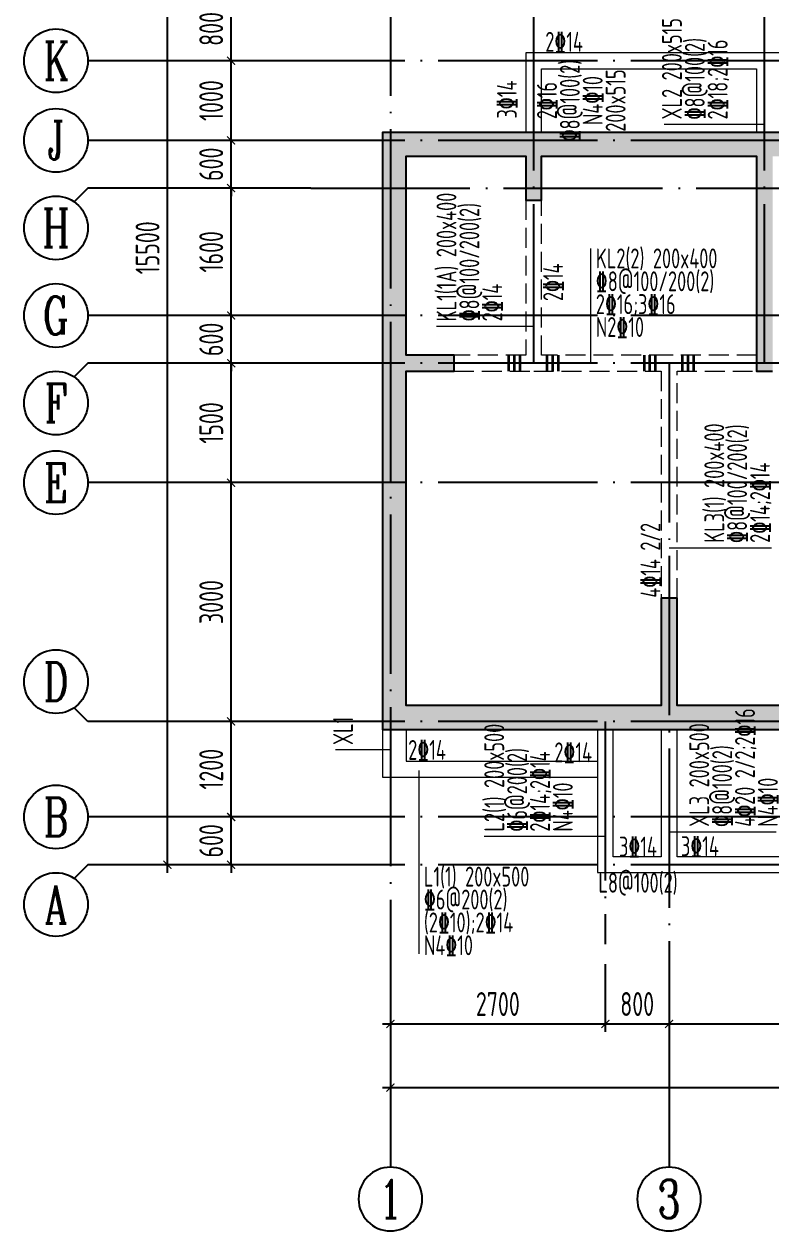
# Model space of a CAD drawing. Extents: x -668857 to 154266, y -275694 to 291306.
# Drawn here: x -114199 to -104808, y 189096 to 204256 of the extents above; entities that cross this region are included whole.
import ezdxf
from ezdxf.enums import TextEntityAlignment as Align

# ---------------------------------------------------------------- set-up
doc = ezdxf.new("R2010")
doc.units = 0
doc.header["$LTSCALE"] = 1000
doc.linetypes.add('DASH', pattern=[0.35, 0.25, -0.1])
doc.linetypes.add('DOTE', pattern=[2.42, 2, -0.2, 0.02, -0.2])
doc.layers.get('0').update_dxf_attribs({"linetype": 'CONTINUOUS'})
doc.layers.get('DEFPOINTS').update_dxf_attribs({"linetype": 'CONTINUOUS'})
for name, color, linetype in [('A-AXIS', 1, 'CONTINUOUS'), ('A-DOTE', 10, 'DOTE'), ('AXIS_NUM', 7, 'CONTINUOUS'), ('S-L主梁线', 4, 'DASH'), ('S-L梁编号', 6, 'CONTINUOUS'), ('S-L梁配筋', 7, 'CONTINUOUS'), ('S-Q墙填充', 252, 'CONTINUOUS'), ('S-Q墙实线', 6, 'CONTINUOUS'), ('S-Y一般标注', 3, 'CONTINUOUS')]:
    doc.layers.add(name, color=color, linetype=linetype)
doc.layers.add('梁附加箍筋', color=1, linetype='CONTINUOUS', lineweight=35)
doc.styles.add('TSSD_Axis', font='complex.shx', dxfattribs={"width": 0.7, "bigfont": 'hztxt.shx'})
doc.styles.add('TSSD_DIMENSION', font='Tssdeng.shx', dxfattribs={"width": 0.7, "bigfont": 'tssdchn.shx'})
doc.styles.add('TSSD_REIN', font='tssdeng.shx', dxfattribs={"width": 0.7, "height": 300, "bigfont": 'tssdchn.shx'})
doc.dimstyles.new('TSSD_100_100', dxfattribs={"dimtxt": 300, "dimasz": 100, "dimexe": 100, "dimexo": 250, "dimgap": 100, "dimtad": 1, "dimdec": 0, "dimzin": 0, "dimdsep": 46, "dimtxsty": 'TSSD_DIMENSION', "dimblk": 'ARCHTICK', "dimcen": 0, "dimdle": 100, "dimclrt": 7, "dimadec": 0, "dimazin": 0, "dimtfac": 1, "dimtdec": 0, "dimtix": 1, "dimtmove": 2, "dimatfit": 3, "dimldrblk": 'ARCHTICK', "dimfxl": 0, "dimtolj": 1, "dimtzin": 0, "dimarcsym": 0})

# ---------------------------------------------------------------- blocks, each defined once
blk = doc.blocks.new('ts_axno')
at = {"color": 0, "linetype": 'ByBlock', "lineweight": -2}
blk.add_circle((0, 0), 0.5, dxfattribs=at)
at = {"color": 0, "linetype": 'ByBlock', "lineweight": -2, "style": 'TSSD_Axis', "width": 0.7}
blk.add_attdef('A', text='', height=0.6, dxfattribs=at).set_placement((0, 0), align=Align.MIDDLE_CENTER)
blk = doc.blocks.new('_ArchTick')
at = {"color": 0, "linetype": 'ByBlock', "const_width": 0.15}
blk.add_lwpolyline([(-0.5, -0.5), (0.5, 0.5)], dxfattribs=at)
blk = doc.blocks.new('*D100')
at = {"layer": 'DEFPOINTS', "color": 0}
for p in [(2600, 5200), (3600, 5200), (3600, 4600)]:
    blk.add_point(p, dxfattribs=at)
at = {"layer": 'S-Y一般标注', "color": 0, "lineweight": -2}
for p, q in [((3350, 5200), (2500, 5200)), ((2600, 5200), (2600, 5300)), ((2600, 4600), (2600, 5200)), ((3350, 4600), (2500, 4600)), ((2600, 4600), (2600, 4500))]:
    blk.add_line(p, q, dxfattribs=at)
at = {"layer": 'S-Y一般标注', "color": 0, "lineweight": -2, "xscale": 100, "yscale": 100, "zscale": 100}
for p, rotation in [((2600, 5200), 270), ((2600, 4600), 90)]:
    blk.add_blockref('_ArchTick', p, dxfattribs=dict(at, rotation=rotation))
at = {"layer": 'S-Y一般标注', "color": 7, "insert": (2350, 4900), "char_height": 300, "attachment_point": 5, "rotation": 90, "style": 'TSSD_DIMENSION'}
blk.add_mtext('\\A1;600', dxfattribs=at)
blk = doc.blocks.new('*D101')
at = {"layer": 'DEFPOINTS', "color": 0}
for p in [(2600, 10900), (3600, 10900), (3600, 9400)]:
    blk.add_point(p, dxfattribs=at)
at = {"layer": 'S-Y一般标注', "color": 0, "lineweight": -2}
for p, q in [((2600, 9300), (2600, 11000)), ((3350, 10900), (2500, 10900)), ((3350, 9400), (2500, 9400))]:
    blk.add_line(p, q, dxfattribs=at)
at = {"layer": 'S-Y一般标注', "color": 0, "lineweight": -2, "xscale": 100, "yscale": 100, "zscale": 100}
for p, rotation in [((2600, 10900), 90), ((2600, 9400), 270)]:
    blk.add_blockref('_ArchTick', p, dxfattribs=dict(at, rotation=rotation))
at = {"layer": 'S-Y一般标注', "color": 7, "insert": (2350, 10150), "char_height": 300, "attachment_point": 5, "rotation": 90, "style": 'TSSD_DIMENSION'}
blk.add_mtext('\\A1;1500', dxfattribs=at)
blk = doc.blocks.new('*D102')
at = {"layer": 'DEFPOINTS', "color": 0}
for p in [(2600, 11500), (3600, 11500), (3600, 10900)]:
    blk.add_point(p, dxfattribs=at)
at = {"layer": 'S-Y一般标注', "color": 0, "lineweight": -2}
for p, q in [((2600, 11500), (2600, 11600)), ((3350, 11500), (2500, 11500)), ((2600, 10900), (2600, 11500)), ((3350, 10900), (2500, 10900)), ((2600, 10900), (2600, 10800))]:
    blk.add_line(p, q, dxfattribs=at)
at = {"layer": 'S-Y一般标注', "color": 0, "lineweight": -2, "xscale": 100, "yscale": 100, "zscale": 100}
for p, rotation in [((2600, 11500), 270), ((2600, 10900), 90)]:
    blk.add_blockref('_ArchTick', p, dxfattribs=dict(at, rotation=rotation))
at = {"layer": 'S-Y一般标注', "color": 7, "insert": (2350, 11200), "char_height": 300, "attachment_point": 5, "rotation": 90, "style": 'TSSD_DIMENSION'}
blk.add_mtext('\\A1;600', dxfattribs=at)
blk = doc.blocks.new('*D103')
at = {"layer": 'DEFPOINTS', "color": 0}
for p in [(2600, 13100), (3600, 13100), (3600, 11500)]:
    blk.add_point(p, dxfattribs=at)
at = {"layer": 'S-Y一般标注', "color": 0, "lineweight": -2}
for p, q in [((2600, 11400), (2600, 13200)), ((3350, 13100), (2500, 13100)), ((3350, 11500), (2500, 11500))]:
    blk.add_line(p, q, dxfattribs=at)
at = {"layer": 'S-Y一般标注', "color": 0, "lineweight": -2, "xscale": 100, "yscale": 100, "zscale": 100}
for p, rotation in [((2600, 13100), 90), ((2600, 11500), 270)]:
    blk.add_blockref('_ArchTick', p, dxfattribs=dict(at, rotation=rotation))
at = {"layer": 'S-Y一般标注', "color": 7, "insert": (2350, 12300), "char_height": 300, "attachment_point": 5, "rotation": 90, "style": 'TSSD_DIMENSION'}
blk.add_mtext('\\A1;1600', dxfattribs=at)
blk = doc.blocks.new('*D104')
at = {"layer": 'DEFPOINTS', "color": 0}
for p in [(2600, 13700), (3600, 13700), (3600, 13100)]:
    blk.add_point(p, dxfattribs=at)
at = {"layer": 'S-Y一般标注', "color": 0, "lineweight": -2}
for p, q in [((2600, 13700), (2600, 13800)), ((3350, 13700), (2500, 13700)), ((2600, 13100), (2600, 13700)), ((3350, 13100), (2500, 13100)), ((2600, 13100), (2600, 13000))]:
    blk.add_line(p, q, dxfattribs=at)
at = {"layer": 'S-Y一般标注', "color": 0, "lineweight": -2, "xscale": 100, "yscale": 100, "zscale": 100}
for p, rotation in [((2600, 13700), 270), ((2600, 13100), 90)]:
    blk.add_blockref('_ArchTick', p, dxfattribs=dict(at, rotation=rotation))
at = {"layer": 'S-Y一般标注', "color": 7, "insert": (2350, 13400), "char_height": 300, "attachment_point": 5, "rotation": 90, "style": 'TSSD_DIMENSION'}
blk.add_mtext('\\A1;600', dxfattribs=at)
blk = doc.blocks.new('*D105')
at = {"layer": 'DEFPOINTS', "color": 0}
for p in [(2600, 14700), (3600, 14700), (3600, 13700)]:
    blk.add_point(p, dxfattribs=at)
at = {"layer": 'S-Y一般标注', "color": 0, "lineweight": -2}
for p, q in [((2600, 13600), (2600, 14800)), ((3350, 14700), (2500, 14700)), ((3350, 13700), (2500, 13700))]:
    blk.add_line(p, q, dxfattribs=at)
at = {"layer": 'S-Y一般标注', "color": 0, "lineweight": -2, "xscale": 100, "yscale": 100, "zscale": 100}
for p, rotation in [((2600, 14700), 90), ((2600, 13700), 270)]:
    blk.add_blockref('_ArchTick', p, dxfattribs=dict(at, rotation=rotation))
at = {"layer": 'S-Y一般标注', "color": 7, "insert": (2350, 14200), "char_height": 300, "attachment_point": 5, "rotation": 90, "style": 'TSSD_DIMENSION'}
blk.add_mtext('\\A1;1000', dxfattribs=at)
blk = doc.blocks.new('*D106')
at = {"layer": 'DEFPOINTS', "color": 0}
for p in [(1800, 20100), (3600, 20100), (3600, 4600)]:
    blk.add_point(p, dxfattribs=at)
at = {"layer": 'S-Y一般标注', "color": 0, "lineweight": -2}
for p, q in [((1800, 4500), (1800, 20200)), ((3350, 20100), (1700, 20100)), ((3350, 4600), (1700, 4600))]:
    blk.add_line(p, q, dxfattribs=at)
at = {"layer": 'S-Y一般标注', "color": 0, "lineweight": -2, "xscale": 100, "yscale": 100, "zscale": 100}
for p, rotation in [((1800, 20100), 90), ((1800, 4600), 270)]:
    blk.add_blockref('_ArchTick', p, dxfattribs=dict(at, rotation=rotation))
at = {"layer": 'S-Y一般标注', "color": 7, "insert": (1550, 12350), "char_height": 300, "attachment_point": 5, "rotation": 90, "style": 'TSSD_DIMENSION'}
blk.add_mtext('\\A1;15500', dxfattribs=at)
blk = doc.blocks.new('*D107')
at = {"layer": 'DEFPOINTS', "color": 0}
for p in [(2600, 15500), (3600, 15500), (3600, 14700)]:
    blk.add_point(p, dxfattribs=at)
at = {"layer": 'S-Y一般标注', "color": 0, "lineweight": -2}
for p, q in [((3350, 15500), (2500, 15500)), ((2600, 14600), (2600, 15600)), ((3350, 14700), (2500, 14700))]:
    blk.add_line(p, q, dxfattribs=at)
at = {"layer": 'S-Y一般标注', "color": 0, "lineweight": -2, "xscale": 100, "yscale": 100, "zscale": 100}
for p, rotation in [((2600, 15500), 90), ((2600, 14700), 270)]:
    blk.add_blockref('_ArchTick', p, dxfattribs=dict(at, rotation=rotation))
at = {"layer": 'S-Y一般标注', "color": 7, "insert": (2350, 15100), "char_height": 300, "attachment_point": 5, "rotation": 90, "style": 'TSSD_DIMENSION'}
blk.add_mtext('\\A1;800', dxfattribs=at)
blk = doc.blocks.new('*D110')
at = {"layer": 'DEFPOINTS', "color": 0}
for p in [(2600, 6400), (3600, 6400), (3600, 5200)]:
    blk.add_point(p, dxfattribs=at)
at = {"layer": 'S-Y一般标注', "color": 0, "lineweight": -2}
for p, q in [((3350, 6400), (2500, 6400)), ((2600, 5100), (2600, 6500)), ((3350, 5200), (2500, 5200))]:
    blk.add_line(p, q, dxfattribs=at)
at = {"layer": 'S-Y一般标注', "color": 0, "lineweight": -2, "xscale": 100, "yscale": 100, "zscale": 100}
for p, rotation in [((2600, 6400), 90), ((2600, 5200), 270)]:
    blk.add_blockref('_ArchTick', p, dxfattribs=dict(at, rotation=rotation))
at = {"layer": 'S-Y一般标注', "color": 7, "insert": (2350, 5800), "char_height": 300, "attachment_point": 5, "rotation": 90, "style": 'TSSD_DIMENSION'}
blk.add_mtext('\\A1;1200', dxfattribs=at)
blk = doc.blocks.new('*D111')
at = {"layer": 'DEFPOINTS', "color": 0}
for p in [(2600, 9400), (3600, 9400), (3600, 6400)]:
    blk.add_point(p, dxfattribs=at)
at = {"layer": 'S-Y一般标注', "color": 0, "lineweight": -2}
for p, q in [((3350, 9400), (2500, 9400)), ((2600, 6300), (2600, 9500)), ((3350, 6400), (2500, 6400))]:
    blk.add_line(p, q, dxfattribs=at)
at = {"layer": 'S-Y一般标注', "color": 0, "lineweight": -2, "xscale": 100, "yscale": 100, "zscale": 100}
for p, rotation in [((2600, 9400), 90), ((2600, 6400), 270)]:
    blk.add_blockref('_ArchTick', p, dxfattribs=dict(at, rotation=rotation))
at = {"layer": 'S-Y一般标注', "color": 7, "insert": (2350, 7900), "char_height": 300, "attachment_point": 5, "rotation": 90, "style": 'TSSD_DIMENSION'}
blk.add_mtext('\\A1;3000', dxfattribs=at)
blk = doc.blocks.new('*D116')
at = {"layer": 'DEFPOINTS', "color": 0}
for p in [(7300, 3600), (8100, 3600), (8100, 2600)]:
    blk.add_point(p, dxfattribs=at)
at = {"layer": 'S-Y一般标注', "color": 0, "lineweight": -2}
for p, q in [((7300, 3350), (7300, 2500)), ((8100, 3350), (8100, 2500)), ((7200, 2600), (8200, 2600))]:
    blk.add_line(p, q, dxfattribs=at)
at = {"layer": 'S-Y一般标注', "color": 0, "lineweight": -2, "xscale": 100, "yscale": 100, "zscale": 100, "rotation": 180}
blk.add_blockref('_ArchTick', (7300, 2600), dxfattribs=at)
at = {"layer": 'S-Y一般标注', "color": 0, "lineweight": -2, "xscale": 100, "yscale": 100, "zscale": 100}
blk.add_blockref('_ArchTick', (8100, 2600), dxfattribs=at)
at = {"layer": 'S-Y一般标注', "color": 7, "insert": (7700, 2850), "char_height": 300, "attachment_point": 5, "style": 'TSSD_DIMENSION'}
blk.add_mtext('\\A1;800', dxfattribs=at)
blk = doc.blocks.new('*D117')
at = {"layer": 'DEFPOINTS', "color": 0}
for p in [(8100, 3600), (13900, 3600), (13900, 2600)]:
    blk.add_point(p, dxfattribs=at)
at = {"layer": 'S-Y一般标注', "color": 0, "lineweight": -2}
for p, q in [((8100, 3350), (8100, 2500)), ((13900, 3350), (13900, 2500)), ((8000, 2600), (14000, 2600))]:
    blk.add_line(p, q, dxfattribs=at)
at = {"layer": 'S-Y一般标注', "color": 0, "lineweight": -2, "xscale": 100, "yscale": 100, "zscale": 100, "rotation": 180}
blk.add_blockref('_ArchTick', (8100, 2600), dxfattribs=at)
at = {"layer": 'S-Y一般标注', "color": 0, "lineweight": -2, "xscale": 100, "yscale": 100, "zscale": 100}
blk.add_blockref('_ArchTick', (13900, 2600), dxfattribs=at)
at = {"layer": 'S-Y一般标注', "color": 7, "insert": (11000, 2850), "char_height": 300, "attachment_point": 5, "style": 'TSSD_DIMENSION'}
blk.add_mtext('\\A1;5800', dxfattribs=at)
blk = doc.blocks.new('*D128')
at = {"layer": 'DEFPOINTS', "color": 0}
for p in [(4600, 3600), (54600, 3600), (54600, 1800)]:
    blk.add_point(p, dxfattribs=at)
at = {"layer": 'S-Y一般标注', "color": 0, "lineweight": -2}
for p, q in [((4600, 3350), (4600, 1700)), ((54600, 3350), (54600, 1700)), ((4500, 1800), (54700, 1800))]:
    blk.add_line(p, q, dxfattribs=at)
at = {"layer": 'S-Y一般标注', "color": 0, "lineweight": -2, "xscale": 100, "yscale": 100, "zscale": 100, "rotation": 180}
blk.add_blockref('_ArchTick', (4600, 1800), dxfattribs=at)
at = {"layer": 'S-Y一般标注', "color": 0, "lineweight": -2, "xscale": 100, "yscale": 100, "zscale": 100}
blk.add_blockref('_ArchTick', (54600, 1800), dxfattribs=at)
at = {"layer": 'S-Y一般标注', "color": 7, "insert": (29600, 2050), "char_height": 300, "attachment_point": 5, "style": 'TSSD_DIMENSION'}
blk.add_mtext('\\A1;50000', dxfattribs=at)
blk = doc.blocks.new('*D130')
at = {"layer": 'DEFPOINTS', "color": 0}
for p in [(4600, 3600), (7300, 3600), (7300, 2600)]:
    blk.add_point(p, dxfattribs=at)
at = {"layer": 'S-Y一般标注', "color": 0, "lineweight": -2}
for p, q in [((4600, 3350), (4600, 2500)), ((7300, 3350), (7300, 2500)), ((4500, 2600), (7400, 2600))]:
    blk.add_line(p, q, dxfattribs=at)
at = {"layer": 'S-Y一般标注', "color": 0, "lineweight": -2, "xscale": 100, "yscale": 100, "zscale": 100, "rotation": 180}
blk.add_blockref('_ArchTick', (4600, 2600), dxfattribs=at)
at = {"layer": 'S-Y一般标注', "color": 0, "lineweight": -2, "xscale": 100, "yscale": 100, "zscale": 100}
blk.add_blockref('_ArchTick', (7300, 2600), dxfattribs=at)
at = {"layer": 'S-Y一般标注', "color": 7, "insert": (5950, 2850), "char_height": 300, "attachment_point": 5, "style": 'TSSD_DIMENSION'}
blk.add_mtext('\\A1;2700', dxfattribs=at)
blk = doc.blocks.new('20210807.15313460')
at = {"layer": 'S-Q墙填充', "ltscale": 0.5}
h = blk.add_hatch(dxfattribs=at)
h.set_pattern_fill('ARMORED', color=252, scale=30, style=0)
h.set_pattern_definition([(50, (11951.9, 28771.39), (215.17805, -18.82564), [22.5, -247.5]), (355, (11951.9, 28771.4), (-41.6254, 225.65764), [18, -198]), (100.4514, (11969.82, 28769.82), (173.5528, 206.83186), [19.12206, -210.34263]), (46.1842, (11951.9, 28831.4), (320.1723, -49.6557), [33.75, -371.25]), (96.6356, (11978.57, 28827.25), (280.3988, 292.2354), [28.6831, -315.5139]), (351.1842, (11951.9, 28831.4), (280.3986, 292.2356), [27, -297]), (21, (11981.9, 28816.39), (179.07212, -120.78567), [22.5, -247.5]), (326, (11981.9, 28816.4), (72.9946, 217.545), [18, -198]), (71.4514, (11996.82, 28806.32), (252.0668, 96.75915), [19.12206, -210.34263]), (37.5, (11951.89, 28771.39), (3.647957, 99.868156), [0, -195.6, 0, -201, 0, -198.75]), (7.5, (11951.89, 28771.39), (78.92086, 118.32351), [0, -114.6, 0, -191.1, 0, -75.75]), (327.5, (11884.99, 28771.39), (160.14673, -6.76646), [0, -75, 0, -234, 0, -310.5]), (317.5, (11855, 28771.39), (174.95585, 30.0315), [0, -97.5, 0, -155.4, 0, -220.5]), (45, (11951.9, 28771.39), (-106.06602, 106.06602), [])])
h.paths.add_polyline_path([(111116, 66140), (109616, 66140), (109216, 66140), (106316, 66140), (105866, 66140), (104966, 66140), (104516, 66140), (102916, 66140), (102916, 67040), (102916, 67940), (102366, 67940), (100716, 67940), (100116, 67942), (100115, 68190), (96916, 68190), (96916, 67940), (96316, 67940), (94716, 67940), (94116, 67940), (94116, 67040), (94116, 66140), (81316, 66140), (80866, 66140), (79966, 66140), (79516, 66140), (77916, 66140), (77916, 67040), (77916, 67940), (77366, 67940), (75715, 67940), (75116, 67940), (75116, 68190), (71916, 68190), (71916, 67940), (71316, 67940), (69716, 67940), (69116, 67940), (69116, 67040), (69116, 66140), (60916, 66140), (60916, 63240), (60916, 60640), (60916, 58640), (63616, 58640), (70116, 58639), (70116, 57440), (71166, 57440), (73516, 57440), (75866, 57440), (76916, 57440), (76916, 58640), (82516, 58640), (83416, 58640), (86016, 58640), (88616, 58640), (89516, 58640), (95216, 58640), (95216, 57440), (96166, 57440), (98516, 57440), (100866, 57440), (101816, 57440), (101816, 58640), (107516, 58640), (108416, 58640), (111116, 58640)])
h.paths.add_polyline_path([(64616, 58940), (64616, 60290), (64416, 60290), (64416, 58940), (63616, 58940), (61216, 58940), (61216, 60640), (61216, 63140), (61816, 63140), (61816, 63340), (61216, 63340), (61216, 65840), (61516, 65840), (62416, 65840), (62716, 65840), (62716, 65290), (62916, 65290), (62916, 65840), (65616, 65840), (65616, 63140), (65816, 63140), (65816, 65840), (66166, 65840), (67066, 65840), (67416, 65840), (67416, 65140), (67616, 65140), (67616, 65840), (69416, 65840), (69416, 67040), (69416, 67640), (69716, 67640), (71316, 67640), (72016, 67640), (72016, 66540), (72216, 66540), (72216, 67840), (72216, 67890), (74816, 67890), (74816, 67840), (74816, 66540), (75016, 66540), (75016, 67640), (75715, 67640), (77366, 67640), (77616, 67640), (77616, 67040), (77616, 65840), (79416, 65840), (79416, 65140), (79616, 65140), (79616, 65840), (79966, 65840), (80866, 65840), (81216, 65840), (81216, 63140), (81416, 63140), (81416, 65840), (84116, 65840), (84116, 63140), (84316, 63140), (84316, 65840), (84616, 65840), (85616, 65840), (85916, 65840), (85916, 65840), (86116, 65840), (86116, 65840), (86416, 65840), (87416, 65840), (87716, 65840), (87716, 63139), (87916, 63139), (87916, 65840), (90616, 65840), (90616, 63140), (90816, 63140), (90816, 65840), (91166, 65840), (92066, 65840), (92416, 65840), (92416, 65140), (92616, 65140), (92616, 65840), (94416, 65840), (94416, 67040), (94416, 67640), (94716, 67640), (96316, 67640), (97016, 67640), (97016, 66540), (97216, 66540), (97216, 67890), (99816, 67890), (99816, 66540), (100016, 66540), (100016, 67640), (100716, 67640), (102366, 67640), (102616, 67640), (102616, 67040), (102616, 65840), (104416, 65840), (104416, 65140), (104616, 65140), (104616, 65840), (104966, 65840), (105866, 65840), (106216, 65840), (106216, 63140), (106416, 63140), (106416, 65840), (109116, 65840), (109116, 65290), (109316, 65290), (109316, 65840), (109616, 65840), (110516, 65840), (110816, 65840), (110816, 63340), (110216, 63340), (110216, 63140), (110816, 63140), (110816, 60640), (110816, 58940), (108416, 58940), (107616, 58940), (107616, 60290), (107416, 60290), (107416, 58940), (101816, 58940), (101816, 59090), (101516, 59090), (101516, 58740), (101516, 57740), (100866, 57740), (98516, 57740), (96166, 57740), (95516, 57740), (95516, 58740), (95516, 59090), (95216, 59090), (95216, 58940), (89616, 58940), (89616, 60290), (89416, 60290), (89416, 58940), (88616, 58940), (86016, 58940), (83416, 58940), (82616, 58940), (82616, 60290), (82416, 60290), (82416, 58940), (76916, 58939), (76916, 59090), (76616, 59090), (76616, 58739), (76616, 57740), (75866, 57740), (73516, 57740), (71166, 57740), (70416, 57740), (70416, 58739), (70416, 59090), (70116, 59090), (70116, 58939)], flags=16)
at = {"layer": 'S-L主梁线', "linetype": 'ByBlock', "lineweight": 18}
for p, q in [((62716, 67140), (62716, 66140)), ((65716, 67140), (62716, 67140)), ((67516, 67140), (65716, 67140)), ((62916, 66940), (65616, 66940)), ((62916, 66140), (62916, 66940)), ((65616, 66940), (65616, 66140)), ((60916, 58640), (60916, 58040)), ((61216, 58640), (61216, 58240)), ((63616, 58640), (63616, 56840)), ((63816, 57040), (63816, 58640)), ((64416, 58640), (64416, 57040)), ((64616, 57040), (64616, 58640)), ((61216, 58240), (63616, 58240)), ((60916, 58040), (63616, 58040)), ((64416, 57040), (63816, 57040)), ((70116, 57040), (64616, 57040)), ((63616, 56840), (64516, 56840)), ((64516, 56840), (70416, 56840))]:
    blk.add_line(p, q, dxfattribs=at)
at = {"layer": 'S-L主梁线', "linetype": 'DASH', "lineweight": 18}
for p, q in [((62716, 65290), (62716, 63340)), ((62916, 63340), (62916, 65290)), ((62716, 63340), (61816, 63340)), ((64516, 63340), (62916, 63340)), ((65616, 63340), (64516, 63340)), ((61816, 63140), (62816, 63140)), ((62816, 63140), (64416, 63140)), ((64416, 63140), (64416, 60290)), ((64616, 63140), (65616, 63140)), ((64616, 60290), (64616, 63140))]:
    blk.add_line(p, q, dxfattribs=at)
at = {"layer": 'S-Q墙实线'}
for points in [[(79516, 66140), (77916, 66140), (77916, 67940), (75116, 67940), (75116, 68190), (71916, 68190), (71916, 67940), (69116, 67940), (69116, 66140), (60916, 66140), (60916, 58640), (70116, 58639), (70116, 57440), (70966, 57440), (73516, 57440), (76066, 57440), (76916, 57440), (76916, 58640), (95216, 58640)], [(70116, 58939), (64616, 58940), (64616, 60290), (64416, 60290), (64416, 58940), (63716, 58940), (63616, 58940), (61216, 58940), (61216, 63140), (61816, 63140), (61816, 63340), (61216, 63340), (61216, 65840), (62716, 65840), (62716, 65290), (62916, 65290), (62916, 65840), (65616, 65840), (65616, 63140), (65816, 63140)]]:
    blk.add_lwpolyline(points, dxfattribs=at)
blk = doc.blocks.new('20210726.16350016')
at = {"layer": 'A-AXIS'}
for p, q in [((3600, 14700), (800, 14700)), ((3600, 13700), (800, 13700)), ((800, 13100.3), (628.4, 12928.7)), ((3600, 13100.3), (800, 13100.3)), ((3600, 11500), (800, 11500)), ((800, 10900), (628.4, 10728.4)), ((3600, 10900), (800, 10900)), ((3600, 9400), (800, 9400)), ((800, 6400), (628.4, 6571.7)), ((3600, 6400), (800, 6400)), ((3600, 5200), (800, 5200)), ((800, 4600), (628.4, 4428.4)), ((3600, 4600), (800, 4600)), ((4600, 3600), (4600, 800)), ((8100, 3600), (8100, 800))]:
    blk.add_line(p, q, dxfattribs=at)
at = {"layer": 'A-DOTE'}
for p, q in [((4600, 21100), (4600, 3600)), ((6400, 10900), (6400, 21100)), ((9300, 10900), (9300, 21100)), ((55600, 14700), (3600, 14700)), ((55600, 13700), (3600, 13700)), ((3600, 13100.3), (55600, 13100.3)), ((55600, 11500), (3600, 11500)), ((55600, 10900), (3600, 10900)), ((8100, 10900), (8100, 3600)), ((55600, 9400), (3600, 9400)), ((55600, 6400), (3600, 6400)), ((7300, 6400), (7300, 3600)), ((55600, 5200), (3600, 5200)), ((55600, 4600), (3600, 4600))]:
    blk.add_line(p, q, dxfattribs=at)
at = {"layer": 'A-AXIS'}
ref = blk.add_blockref('ts_axno', (400, 14700), dxfattribs=dict(at, xscale=800, yscale=800, zscale=800))
ref.add_attrib('G', 'K', dxfattribs={"layer": 'AXIS_NUM', "height": 480, "style": 'TSSD_Axis', "width": 0.7}).set_placement((400, 14700), align=Align.MIDDLE_CENTER)
ref = blk.add_blockref('ts_axno', (400, 13700), dxfattribs=dict(at, xscale=800, yscale=800, zscale=800))
ref.add_attrib('G', 'J', dxfattribs={"layer": 'AXIS_NUM', "height": 480, "style": 'TSSD_Axis', "width": 0.7}).set_placement((400, 13700), align=Align.MIDDLE_CENTER)
ref = blk.add_blockref('ts_axno', (400, 12600.3), dxfattribs=dict(at, xscale=800, yscale=800, zscale=800))
ref.add_attrib('C', 'H', dxfattribs={"layer": 'AXIS_NUM', "height": 480, "style": 'TSSD_Axis', "width": 0.7}).set_placement((400, 12600.3), align=Align.MIDDLE_CENTER)
ref = blk.add_blockref('ts_axno', (400, 11500), dxfattribs=dict(at, xscale=800, yscale=800, zscale=800))
ref.add_attrib('D', 'G', dxfattribs={"layer": 'AXIS_NUM', "height": 480, "style": 'TSSD_Axis', "width": 0.7}).set_placement((400, 11500), align=Align.MIDDLE_CENTER)
ref = blk.add_blockref('ts_axno', (400, 10400), dxfattribs=dict(at, xscale=800, yscale=800, zscale=800))
ref.add_attrib('C', 'F', dxfattribs={"layer": 'AXIS_NUM', "height": 480, "style": 'TSSD_Axis', "width": 0.7}).set_placement((400, 10400), align=Align.MIDDLE_CENTER)
ref = blk.add_blockref('ts_axno', (400, 9400), dxfattribs=dict(at, xscale=800, yscale=800, zscale=800))
ref.add_attrib('B', 'E', dxfattribs={"layer": 'AXIS_NUM', "height": 480, "style": 'TSSD_Axis', "width": 0.7}).set_placement((400, 9400), align=Align.MIDDLE_CENTER)
ref = blk.add_blockref('ts_axno', (400, 6900), dxfattribs=dict(at, xscale=800, yscale=800, zscale=800, rotation=180))
ref.add_attrib('C', 'D', dxfattribs={"layer": 'AXIS_NUM', "height": 480, "style": 'TSSD_Axis', "width": 0.7}).set_placement((400, 6900), align=Align.MIDDLE_CENTER)
ref = blk.add_blockref('ts_axno', (400, 5200), dxfattribs=dict(at, xscale=800, yscale=800, zscale=800))
ref.add_attrib('A', 'B', dxfattribs={"layer": 'AXIS_NUM', "height": 480, "style": 'TSSD_Axis', "width": 0.7}).set_placement((400, 5200), align=Align.MIDDLE_CENTER)
ref = blk.add_blockref('ts_axno', (400, 4100), dxfattribs=dict(at, xscale=800, yscale=800, zscale=800))
ref.add_attrib('F', 'A', dxfattribs={"layer": 'AXIS_NUM', "height": 480, "style": 'TSSD_Axis', "width": 0.7}).set_placement((400, 4100), align=Align.MIDDLE_CENTER)
ref = blk.add_blockref('ts_axno', (4600, 400), dxfattribs=dict(at, xscale=-800, yscale=800, zscale=800, rotation=180))
ref.add_attrib('1', '1', dxfattribs={"layer": 'AXIS_NUM', "height": 480, "style": 'TSSD_Axis', "width": 0.7}).set_placement((4600, 400), align=Align.MIDDLE_CENTER)
ref = blk.add_blockref('ts_axno', (8100, 400), dxfattribs=dict(at, xscale=-800, yscale=800, zscale=800, rotation=180))
ref.add_attrib('2', '3', dxfattribs={"layer": 'AXIS_NUM', "height": 480, "style": 'TSSD_Axis', "width": 0.7}).set_placement((8100, 400), align=Align.MIDDLE_CENTER)
at = {"layer": 'S-Y一般标注'}
for base, p1, p2, picture, middle in [((1800, 20100), (3600, 4600), (3600, 20100), '*D106', (1550, 12350)), ((2600, 15500), (3600, 14700), (3600, 15500), '*D107', (2350, 15100)), ((2600, 14700), (3600, 13700), (3600, 14700), '*D105', (2350, 14200)), ((2600, 13700), (3600, 13100.3), (3600, 13700), '*D104', (2350, 13400.2)), ((2600, 13100.3), (3600, 11500), (3600, 13100.3), '*D103', (2350, 12300.2)), ((2600, 11500), (3600, 10900), (3600, 11500), '*D102', (2350, 11200)), ((2600, 10900), (3600, 9400), (3600, 10900), '*D101', (2350, 10150)), ((2600, 9400), (3600, 6400), (3600, 9400), '*D111', (2350, 7900)), ((2600, 6400), (3600, 5200), (3600, 6400), '*D110', (2350, 5800)), ((2600, 5200), (3600, 4600), (3600, 5200), '*D100', (2350, 4900))]:
    dim = blk.add_linear_dim(base=base, p1=p1, p2=p2, angle=90, dimstyle='TSSD_100_100', dxfattribs=at)
    dim.commit()
    dim.dimension.update_dxf_attribs({"geometry": picture, "text_midpoint": middle})
for base, p1, p2, picture, middle in [((54600, 1800), (4600, 3600), (54600, 3600), '*D128', (29600, 2050)), ((7300, 2600), (4600, 3600), (7300, 3600), '*D130', (5950, 2850)), ((8100, 2600), (7300, 3600), (8100, 3600), '*D116', (7700, 2850)), ((13900, 2600), (8100, 3600), (13900, 3600), '*D117', (11000, 2850))]:
    dim = blk.add_linear_dim(base=base, p1=p1, p2=p2, dimstyle='TSSD_100_100', dxfattribs=at)
    dim.commit()
    dim.dimension.update_dxf_attribs({"geometry": picture, "text_midpoint": middle})

msp = doc.modelspace()

# ---------------------------------------------------------------- linework, layer by layer
at = {"layer": 'S-L梁编号', "lineweight": 18}
for p, q in [((-104899.28, 202995.92), (-106159.2, 202995.92)), ((-107081.1, 199995.97), (-107081.1, 201438.23)), ((-107799.27, 200459.63), (-109019.47, 200459.63)), ((-106099.27, 197677.27), (-104811.66, 197677.27)), ((-109599.28, 195138.07), (-110289.84, 195138.07)), ((-109241.03, 194879.93), (-109241.03, 192577.95)), ((-106099.27, 194109.78), (-104751.6, 194109.78)), ((-106899.27, 194049.24), (-108419.69, 194049.24))]:
    msp.add_line(p, q, dxfattribs=at)
at = {"layer": '梁附加箍筋', "lineweight": 35}
for p, q in [((-108109.27, 199895.97), (-108109.27, 200095.97)), ((-108039.27, 199895.97), (-108039.27, 200095.97)), ((-107969.27, 199895.97), (-107969.27, 200095.97)), ((-107629.27, 199895.97), (-107629.27, 200095.97)), ((-107559.27, 199895.97), (-107559.27, 200095.97)), ((-107489.27, 199895.97), (-107489.27, 200095.97)), ((-106409.27, 199895.97), (-106409.27, 200095.97)), ((-106339.27, 199895.97), (-106339.27, 200095.97)), ((-106269.27, 199895.97), (-106269.27, 200095.97)), ((-105929.27, 199895.97), (-105929.27, 200095.97)), ((-105859.27, 199895.97), (-105859.27, 200095.97)), ((-105789.27, 199895.97), (-105789.27, 200095.97))]:
    msp.add_line(p, q, dxfattribs=at)

# ---------------------------------------------------------------- block references
at = {"layer": 'A-DOTE'}
msp.add_blockref('20210726.16350016', (-114199.28, 189095.92), dxfattribs=at)
at = {"layer": 'S-Q墙填充'}
msp.add_blockref('20210807.15313460', (-170614.93, 136756.4), dxfattribs=at)

# ---------------------------------------------------------------- texts
at = {"layer": 'S-L梁编号', "color": 6, "style": 'TSSD_REIN', "width": 0.7}
for s, p in [('XL2 200x515', (-105938.04, 203058.42)), ('KL1(1A) 200x400', (-108769.47, 200522.13)), ('KL3(1) 200x400', (-105405.89, 197739.77)), ('XL1', (-110068.68, 195200.57)), ('L2(1) 200x500', (-108169.69, 194111.74)), ('XL3 200x500', (-105594.87, 194172.28))]:
    msp.add_text(s, height=250, rotation=90, dxfattribs=at).set_placement(p)
for s, p in [('KL2(2) 200x400', (-107018.6, 201188.23)), ('L1(1) 200x500', (-109178.53, 193421.22))]:
    msp.add_text(s, height=250, dxfattribs=at).set_placement(p)
at = {"layer": 'S-L梁配筋', "color": 7, "style": 'TSSD_REIN', "width": 0.7}
for s, p in [('2%%13214', (-107653.04, 203909.52)), ('%%1328@100/200(2)', (-107018.6, 200900.73)), ('2%%13216;3%%13216', (-107018.6, 200613.23)), ('N2%%13210', (-107018.6, 200325.73)), ('2%%13214', (-109375.36, 195013.04)), ('2%%13214', (-107539.12, 194982.81)), ('3%%13214', (-105949.27, 193803.79)), ('%%1326@200(2)', (-109178.53, 193133.72)), ('(2%%13210);2%%13214', (-109178.53, 192846.22)), ('N4%%13210', (-109178.53, 192558.72))]:
    msp.add_text(s, height=250, dxfattribs=at).set_placement(p)
for s, p in [('%%1328@100(2)', (-105650.54, 203058.42)), ('%%1328@100/200(2)', (-108481.97, 200522.13)), ('2%%13214', (-108194.47, 200522.13)), ('%%1328@100/200(2)', (-105118.39, 197739.77)), ('2%%13214;2%%13214', (-104830.89, 197739.77)), ('%%1326@200(2)', (-107882.19, 194111.74)), ('%%1328@100(2)', (-105307.37, 194172.28)), ('2%%13214;2%%13214', (-107594.69, 194111.74)), ('N4%%13210', (-107307.19, 194111.74)), ('N4%%13210', (-104732.37, 194172.28))]:
    msp.add_text(s, height=250, rotation=90, dxfattribs=at).set_placement(p)
at = {"layer": 'S-L梁配筋', "color": 1, "style": 'TSSD_REIN', "width": 0.7}
for s, p in [('2%%13218;2%%13216', (-105363.04, 203058.42)), ('4%%13214 2/2', (-106208, 197050.99)), ('4%%13220 2/2;2%%13216', (-105019.87, 194172.28))]:
    msp.add_text(s, height=250, rotation=90, dxfattribs=at).set_placement(p)
at = {"layer": 'S-L梁配筋', "color": 7, "style": 'TSSD_REIN', "width": 0.7}
for s, p in [('%%1328@100(2)', (-107144.9, 203295.97)), ('200x515', (-106569.9, 203295.97)), ('3%%13214', (-107935.93, 203308.73)), ('2%%13216', (-107432.4, 203295.97)), ('N4%%13210', (-106857.4, 203295.97))]:
    msp.add_text(s, height=250, rotation=90, dxfattribs=at).set_placement(p, align=Align.BOTTOM_CENTER)
msp.add_text('2%%13214', height=250, rotation=90, dxfattribs=at).set_placement((-107429.97, 201013.52), align=Align.CENTER)
for s, p in [('3%%13214', (-106488.79, 193798.68)), ('L8@100(2)', (-106488.79, 193344.06))]:
    msp.add_text(s, height=250, dxfattribs=at).set_placement(p, align=Align.CENTER)

doc.saveas('drawing.dxf')
